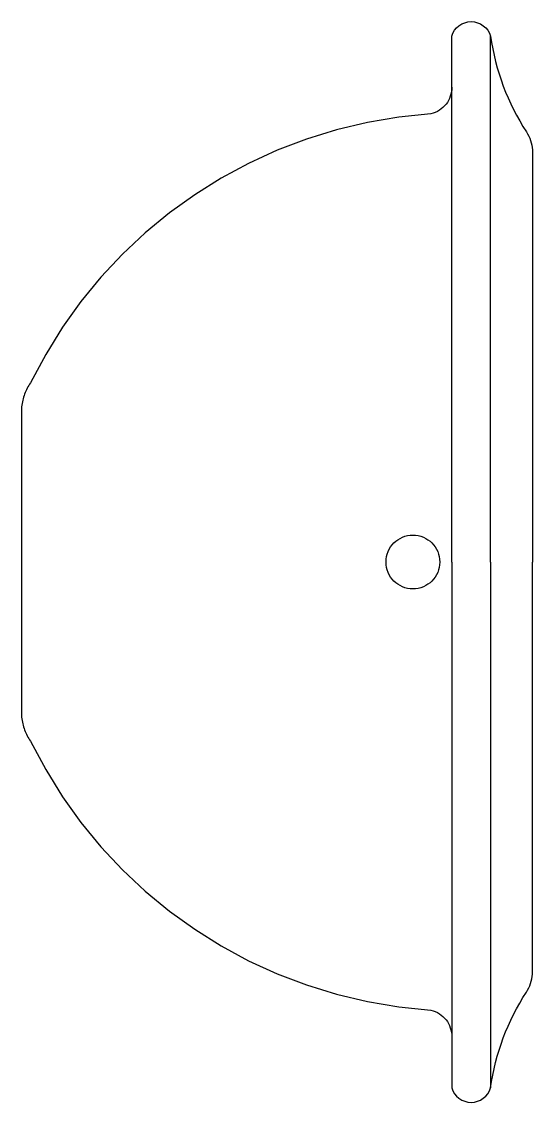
# Model space of a CAD drawing. Header units: millimetres. Extents: x -2996.426 to -2996.34, y 2923.459 to 2923.639.
import ezdxf

# ---------------------------------------------------------------- set-up
doc = ezdxf.new("R2010")
doc.units = ezdxf.units.MM
doc.header["$LTSCALE"] = 10
doc.linetypes.add('HIDDEN2', pattern=[0.1875, 0.125, -0.0625])
doc.layers.add('banheiro_acessórios', color=2, linetype='Continuous')

msp = doc.modelspace()

# ---------------------------------------------------------------- linework, layer by layer
at = {"layer": 'banheiro_acessórios'}
for points in [[(-2996.3538, 2923.62832), (-2996.3538, 2923.63699, -0.755023), (-2996.3473, 2923.63699, 0.109772), (-2996.3413, 2923.62099, -0.129353), (-2996.3403, 2923.61799), (-2996.3403, 2923.54899)], [(-2996.3538, 2923.54899), (-2996.3538, 2923.62832, -0.755023)], [(-2996.3538, 2923.46966), (-2996.3538, 2923.46099, 0.755023), (-2996.3473, 2923.46099, -0.109772), (-2996.3413, 2923.47699, 0.129353), (-2996.3403, 2923.47999), (-2996.3403, 2923.54899)], [(-2996.3538, 2923.54899), (-2996.3538, 2923.46966, 0.755023)]]:
    msp.add_lwpolyline(points, format="xyb", dxfattribs=at)
for points in [[(-2996.3473, 2923.54899), (-2996.3473, 2923.63699)], [(-2996.3473, 2923.54899), (-2996.3473, 2923.46099)]]:
    msp.add_lwpolyline(points, dxfattribs=at)
at = {"layer": 'banheiro_acessórios', "color": 1, "linetype": 'HIDDEN2', "flags": 128}
msp.add_lwpolyline([(-2996.3538, 2923.62849, -0.353579), (-2996.3573, 2923.62399, 0.268033), (-2996.4243, 2923.57899, 0.130445), (-2996.4258, 2923.57499), (-2996.4258, 2923.54899), (-2996.4258, 2923.52299, 0.130445), (-2996.4243, 2923.51899, 0.268033), (-2996.3573, 2923.47399, -0.353579), (-2996.3538, 2923.46949)], format="xyb", dxfattribs=at)
at = {"layer": 'banheiro_acessórios', "color": 1, "linetype": 'HIDDEN2'}
msp.add_circle((-2996.3603, 2923.54899), 0.0045, dxfattribs=at)

doc.saveas('drawing.dxf')
